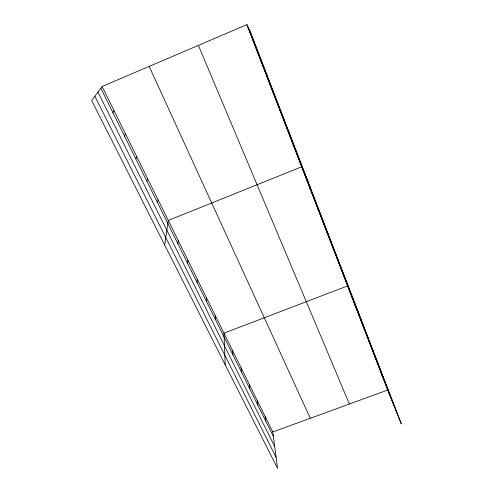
<?xml version="1.0" encoding="UTF-8"?>
<svg xmlns="http://www.w3.org/2000/svg" width="493" height="493" viewBox="0 0 493 493"><rect width="100%" height="100%" fill="white"/><g stroke="black" fill="none" stroke-linecap="round" stroke-linejoin="round"><path stroke-width="0.74" d="M206.394 301.297L206.419 297.636M197.157 282.662L197.28 279.143M187.667 263.496L187.888 260.131M177.899 243.782L178.226 240.578M164.705 245.058L168.286 220.47L301.691 166.776L310.122 187.05M157.501 202.611L158.062 199.77M146.84 181.104L147.53 178.454M135.858 158.943L136.684 156.503M124.538 136.093L125.505 133.88M112.866 112.527L113.982 110.555M102.094 86.497L91.667 100.529L277.553 468.35L272.783 431.954L102.094 86.497L246.907 24.65L250.74 32.828L401.333 423.931L387.757 390.037L246.907 24.65M272.783 431.954L387.757 390.037M94.853 96.24L276.117 457.393M97.959 92.062L274.7 446.566M100.818 88.216L273.375 436.49M149.182 66.389L310.294 418.28M256.761 50.212L257.34 51.506M266.306 74.979L266.99 76.544M275.562 98.988L276.339 100.806M284.535 122.264L285.41 124.322M198.414 45.362L349.377 404.026M293.243 144.856L294.198 147.136M309.9 188.067L311.015 190.76M317.874 208.749L319.057 211.626M325.62 228.851L326.871 231.901M333.157 248.398L334.47 251.609M340.484 267.409L341.852 270.774M359.101 314.251L347.614 285.909L223.97 333.157L225.209 364.765M354.763 304.452L356.236 308.1M361.72 322.496L363.242 326.274M368.487 340.053L370.058 343.954M375.081 357.154L376.695 361.166M381.502 373.811L383.153 377.928M249.563 30.326L397.241 413.713M248.423 27.885L393.204 403.638M247.375 25.648L389.445 394.258M265.166 416.536L265.696 420.991M257.352 400.723L257.814 405.08M249.335 384.497L249.729 388.755M241.102 367.84L241.422 371.993M232.653 350.733L232.887 354.769M215.312 315.637L215.379 319.427"/></g></svg>
